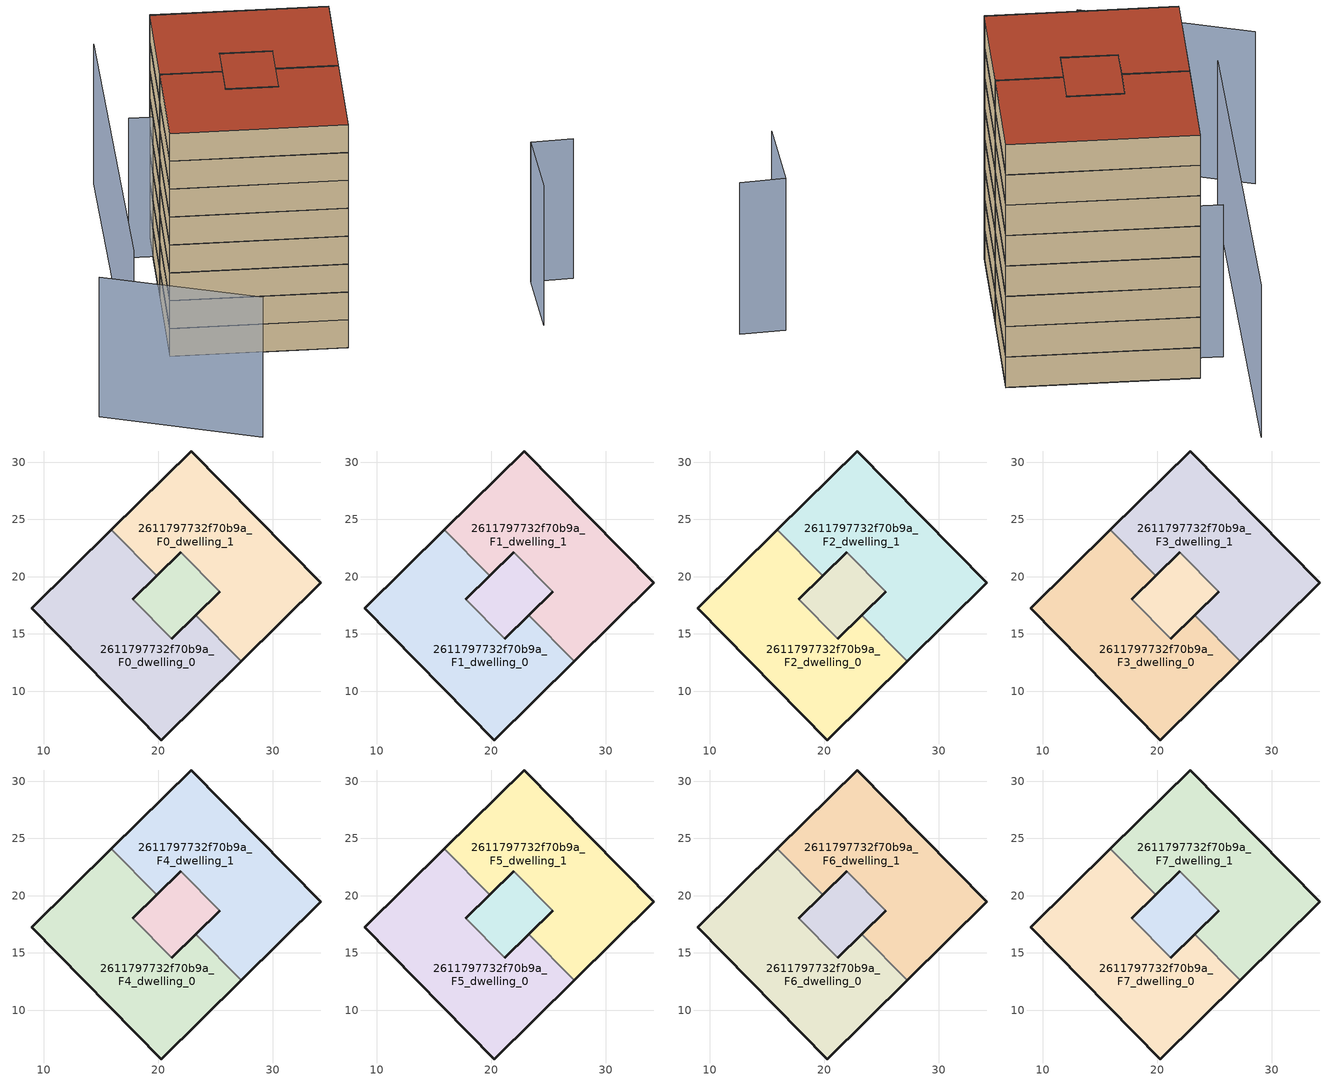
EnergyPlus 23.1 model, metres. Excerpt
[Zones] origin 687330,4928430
2611797732f70b9a_F0_dwelling_0
 floor ground (EU_floor_Construction): 27.23,12.61 23.26,16.63 21.17,14.57 17.77,18.02 19.86,20.08 15.89,24.11 8.92,17.23 20.25,5.73 z0
 wall outside (EU_wall_Construction): 19.86,20.08 17.77,18.02 / 21.17,14.57 23.26,16.63 / 27.23,12.61 20.25,5.73 8.92,17.23 15.89,24.11 z0:3
 wall to 2611797732f70b9a_F0_dwelling_1 (EU_wall_Construction): 15.89,24.11 19.86,20.08 / 23.26,16.63 27.23,12.61 z0:3
 wall to 2611797732f70b9a_F0_circulation (EU_wall_Construction): 17.77,18.02 21.17,14.57 z0:3
2611797732f70b9a_F0_dwelling_1
 floor ground (EU_floor_Construction): 34.2,19.49 22.87,30.98 15.89,24.11 19.86,20.08 21.95,22.14 25.35,18.7 23.26,16.63 27.23,12.61 z0
 wall outside (EU_wall_Construction): 23.26,16.63 25.35,18.7 / 21.95,22.14 19.86,20.08 / 15.89,24.11 22.87,30.98 34.2,19.49 27.23,12.61 z0:3
 wall to 2611797732f70b9a_F0_circulation (EU_wall_Construction): 25.35,18.7 21.95,22.14 z0:3
2611797732f70b9a_F0_circulation
 floor ground (EU_floor_Construction): 25.35,18.7 21.95,22.14 17.77,18.02 21.17,14.57 z0
 wall outside (EU_wall_Construction): 17.77,18.02 21.95,22.14 / 25.35,18.7 21.17,14.57 z0:3
2611797732f70b9a_F1_dwelling_0
 floor to 2611797732f70b9a_F0_dwelling_0 (EU_floor_Construction): 27.23,12.61 23.26,16.63 21.17,14.57 17.77,18.02 19.86,20.08 15.89,24.11 8.92,17.23 20.25,5.73 z3
 wall outside (EU_wall_Construction): 19.86,20.08 17.77,18.02 / 21.17,14.57 23.26,16.63 / 27.23,12.61 20.25,5.73 8.92,17.23 15.89,24.11 z3:6
 wall to 2611797732f70b9a_F1_dwelling_1 (EU_wall_Construction): 15.89,24.11 19.86,20.08 / 23.26,16.63 27.23,12.61 z3:6
 wall to 2611797732f70b9a_F1_circulation (EU_wall_Construction): 17.77,18.02 21.17,14.57 z3:6
2611797732f70b9a_F1_dwelling_1
 floor to 2611797732f70b9a_F0_dwelling_1 (EU_floor_Construction): 34.2,19.49 22.87,30.98 15.89,24.11 19.86,20.08 21.95,22.14 25.35,18.7 23.26,16.63 27.23,12.61 z3
 wall outside (EU_wall_Construction): 23.26,16.63 25.35,18.7 / 21.95,22.14 19.86,20.08 / 15.89,24.11 22.87,30.98 34.2,19.49 27.23,12.61 z3:6
 wall to 2611797732f70b9a_F1_circulation (EU_wall_Construction): 25.35,18.7 21.95,22.14 z3:6
2611797732f70b9a_F1_circulation
 floor to 2611797732f70b9a_F0_circulation (EU_floor_Construction): 25.35,18.7 21.95,22.14 17.77,18.02 21.17,14.57 z3
 wall outside (EU_wall_Construction): 17.77,18.02 21.95,22.14 / 25.35,18.7 21.17,14.57 z3:6
2611797732f70b9a_F2_dwelling_0
 floor to 2611797732f70b9a_F1_dwelling_0 (EU_floor_Construction): 27.23,12.61 23.26,16.63 21.17,14.57 17.77,18.02 19.86,20.08 15.89,24.11 8.92,17.23 20.25,5.73 z6
 wall outside (EU_wall_Construction): 19.86,20.08 17.77,18.02 / 21.17,14.57 23.26,16.63 / 27.23,12.61 20.25,5.73 8.92,17.23 15.89,24.11 z6:9
 wall to 2611797732f70b9a_F2_dwelling_1 (EU_wall_Construction): 15.89,24.11 19.86,20.08 / 23.26,16.63 27.23,12.61 z6:9
 wall to 2611797732f70b9a_F2_circulation (EU_wall_Construction): 17.77,18.02 21.17,14.57 z6:9
2611797732f70b9a_F2_dwelling_1
 floor to 2611797732f70b9a_F1_dwelling_1 (EU_floor_Construction): 34.2,19.49 22.87,30.98 15.89,24.11 19.86,20.08 21.95,22.14 25.35,18.7 23.26,16.63 27.23,12.61 z6
 wall outside (EU_wall_Construction): 23.26,16.63 25.35,18.7 / 21.95,22.14 19.86,20.08 / 15.89,24.11 22.87,30.98 34.2,19.49 27.23,12.61 z6:9
 wall to 2611797732f70b9a_F2_circulation (EU_wall_Construction): 25.35,18.7 21.95,22.14 z6:9
2611797732f70b9a_F2_circulation
 floor to 2611797732f70b9a_F1_circulation (EU_floor_Construction): 25.35,18.7 21.95,22.14 17.77,18.02 21.17,14.57 z6
 wall outside (EU_wall_Construction): 17.77,18.02 21.95,22.14 / 25.35,18.7 21.17,14.57 z6:9
2611797732f70b9a_F3_dwelling_0
 floor to 2611797732f70b9a_F2_dwelling_0 (EU_floor_Construction): 27.23,12.61 23.26,16.63 21.17,14.57 17.77,18.02 19.86,20.08 15.89,24.11 8.92,17.23 20.25,5.73 z9
 wall outside (EU_wall_Construction): 19.86,20.08 17.77,18.02 / 21.17,14.57 23.26,16.63 / 27.23,12.61 20.25,5.73 8.92,17.23 15.89,24.11 z9:12
 wall to 2611797732f70b9a_F3_dwelling_1 (EU_wall_Construction): 15.89,24.11 19.86,20.08 / 23.26,16.63 27.23,12.61 z9:12
 wall to 2611797732f70b9a_F3_circulation (EU_wall_Construction): 17.77,18.02 21.17,14.57 z9:12
2611797732f70b9a_F3_dwelling_1
 floor to 2611797732f70b9a_F2_dwelling_1 (EU_floor_Construction): 34.2,19.49 22.87,30.98 15.89,24.11 19.86,20.08 21.95,22.14 25.35,18.7 23.26,16.63 27.23,12.61 z9
 wall outside (EU_wall_Construction): 23.26,16.63 25.35,18.7 / 21.95,22.14 19.86,20.08 / 15.89,24.11 22.87,30.98 34.2,19.49 27.23,12.61 z9:12
 wall to 2611797732f70b9a_F3_circulation (EU_wall_Construction): 25.35,18.7 21.95,22.14 z9:12
2611797732f70b9a_F3_circulation
 floor to 2611797732f70b9a_F2_circulation (EU_floor_Construction): 25.35,18.7 21.95,22.14 17.77,18.02 21.17,14.57 z9
 wall outside (EU_wall_Construction): 17.77,18.02 21.95,22.14 / 25.35,18.7 21.17,14.57 z9:12
2611797732f70b9a_F4_dwelling_0
 floor to 2611797732f70b9a_F3_dwelling_0 (EU_floor_Construction): 27.23,12.61 23.26,16.63 21.17,14.57 17.77,18.02 19.86,20.08 15.89,24.11 8.92,17.23 20.25,5.73 z12
 wall outside (EU_wall_Construction): 19.86,20.08 17.77,18.02 / 21.17,14.57 23.26,16.63 / 27.23,12.61 20.25,5.73 8.92,17.23 15.89,24.11 z12:15
 wall to 2611797732f70b9a_F4_dwelling_1 (EU_wall_Construction): 15.89,24.11 19.86,20.08 / 23.26,16.63 27.23,12.61 z12:15
 wall to 2611797732f70b9a_F4_circulation (EU_wall_Construction): 17.77,18.02 21.17,14.57 z12:15
2611797732f70b9a_F4_dwelling_1
 floor to 2611797732f70b9a_F3_dwelling_1 (EU_floor_Construction): 34.2,19.49 22.87,30.98 15.89,24.11 19.86,20.08 21.95,22.14 25.35,18.7 23.26,16.63 27.23,12.61 z12
 wall outside (EU_wall_Construction): 23.26,16.63 25.35,18.7 / 21.95,22.14 19.86,20.08 / 15.89,24.11 22.87,30.98 34.2,19.49 27.23,12.61 z12:15
 wall to 2611797732f70b9a_F4_circulation (EU_wall_Construction): 25.35,18.7 21.95,22.14 z12:15
2611797732f70b9a_F4_circulation
 floor to 2611797732f70b9a_F3_circulation (EU_floor_Construction): 25.35,18.7 21.95,22.14 17.77,18.02 21.17,14.57 z12
 wall outside (EU_wall_Construction): 17.77,18.02 21.95,22.14 / 25.35,18.7 21.17,14.57 z12:15
2611797732f70b9a_F5_dwelling_0
 floor to 2611797732f70b9a_F4_dwelling_0 (EU_floor_Construction): 27.23,12.61 23.26,16.63 21.17,14.57 17.77,18.02 19.86,20.08 15.89,24.11 8.92,17.23 20.25,5.73 z15
 wall outside (EU_wall_Construction): 19.86,20.08 17.77,18.02 / 21.17,14.57 23.26,16.63 / 27.23,12.61 20.25,5.73 8.92,17.23 15.89,24.11 z15:18
 wall to 2611797732f70b9a_F5_dwelling_1 (EU_wall_Construction): 15.89,24.11 19.86,20.08 / 23.26,16.63 27.23,12.61 z15:18
 wall to 2611797732f70b9a_F5_circulation (EU_wall_Construction): 17.77,18.02 21.17,14.57 z15:18
2611797732f70b9a_F5_dwelling_1
 floor to 2611797732f70b9a_F4_dwelling_1 (EU_floor_Construction): 34.2,19.49 22.87,30.98 15.89,24.11 19.86,20.08 21.95,22.14 25.35,18.7 23.26,16.63 27.23,12.61 z15
 wall outside (EU_wall_Construction): 23.26,16.63 25.35,18.7 / 21.95,22.14 19.86,20.08 / 15.89,24.11 22.87,30.98 34.2,19.49 27.23,12.61 z15:18
 wall to 2611797732f70b9a_F5_circulation (EU_wall_Construction): 25.35,18.7 21.95,22.14 z15:18
2611797732f70b9a_F5_circulation
 floor to 2611797732f70b9a_F4_circulation (EU_floor_Construction): 25.35,18.7 21.95,22.14 17.77,18.02 21.17,14.57 z15
 wall outside (EU_wall_Construction): 17.77,18.02 21.95,22.14 / 25.35,18.7 21.17,14.57 z15:18
2611797732f70b9a_F6_dwelling_0
 floor to 2611797732f70b9a_F5_dwelling_0 (EU_floor_Construction): 27.23,12.61 23.26,16.63 21.17,14.57 17.77,18.02 19.86,20.08 15.89,24.11 8.92,17.23 20.25,5.73 z18
 wall outside (EU_wall_Construction): 19.86,20.08 17.77,18.02 / 21.17,14.57 23.26,16.63 / 27.23,12.61 20.25,5.73 8.92,17.23 15.89,24.11 z18:21
 wall to 2611797732f70b9a_F6_dwelling_1 (EU_wall_Construction): 15.89,24.11 19.86,20.08 / 23.26,16.63 27.23,12.61 z18:21
 wall to 2611797732f70b9a_F6_circulation (EU_wall_Construction): 17.77,18.02 21.17,14.57 z18:21
2611797732f70b9a_F6_dwelling_1
 floor to 2611797732f70b9a_F5_dwelling_1 (EU_floor_Construction): 34.2,19.49 22.87,30.98 15.89,24.11 19.86,20.08 21.95,22.14 25.35,18.7 23.26,16.63 27.23,12.61 z18
 wall outside (EU_wall_Construction): 23.26,16.63 25.35,18.7 / 21.95,22.14 19.86,20.08 / 15.89,24.11 22.87,30.98 34.2,19.49 27.23,12.61 z18:21
 wall to 2611797732f70b9a_F6_circulation (EU_wall_Construction): 25.35,18.7 21.95,22.14 z18:21
2611797732f70b9a_F6_circulation
 floor to 2611797732f70b9a_F5_circulation (EU_floor_Construction): 25.35,18.7 21.95,22.14 17.77,18.02 21.17,14.57 z18
 wall outside (EU_wall_Construction): 17.77,18.02 21.95,22.14 / 25.35,18.7 21.17,14.57 z18:21
2611797732f70b9a_F7_dwelling_0
 floor to 2611797732f70b9a_F6_dwelling_0 (EU_floor_Construction): 27.23,12.61 23.26,16.63 21.17,14.57 17.77,18.02 19.86,20.08 15.89,24.11 8.92,17.23 20.25,5.73 z21
 wall outside (EU_wall_Construction): 19.86,20.08 17.77,18.02 / 21.17,14.57 23.26,16.63 / 27.23,12.61 20.25,5.73 8.92,17.23 15.89,24.11 z21:24
 wall to 2611797732f70b9a_F7_dwelling_1 (EU_wall_Construction): 15.89,24.11 19.86,20.08 / 23.26,16.63 27.23,12.61 z21:24
 wall to 2611797732f70b9a_F7_circulation (EU_wall_Construction): 17.77,18.02 21.17,14.57 z21:24
 roof outside (EU_roof_Construction): 19.86,20.08 17.77,18.02 21.17,14.57 23.26,16.63 27.23,12.61 20.25,5.73 8.92,17.23 15.89,24.11 z24
2611797732f70b9a_F7_dwelling_1
 floor to 2611797732f70b9a_F6_dwelling_1 (EU_floor_Construction): 34.2,19.49 22.87,30.98 15.89,24.11 19.86,20.08 21.95,22.14 25.35,18.7 23.26,16.63 27.23,12.61 z21
 wall outside (EU_wall_Construction): 23.26,16.63 25.35,18.7 / 21.95,22.14 19.86,20.08 / 15.89,24.11 22.87,30.98 34.2,19.49 27.23,12.61 z21:24
 wall to 2611797732f70b9a_F7_circulation (EU_wall_Construction): 25.35,18.7 21.95,22.14 z21:24
 roof outside (EU_roof_Construction): 22.87,30.98 34.2,19.49 27.23,12.61 23.26,16.63 25.35,18.7 21.95,22.14 19.86,20.08 15.89,24.11 z24
2611797732f70b9a_F7_circulation
 floor to 2611797732f70b9a_F6_circulation (EU_floor_Construction): 25.35,18.7 21.95,22.14 17.77,18.02 21.17,14.57 z21
 wall outside (EU_wall_Construction): 17.77,18.02 21.95,22.14 / 25.35,18.7 21.17,14.57 z21:24
 roof outside (EU_roof_Construction): 21.95,22.14 25.35,18.7 21.17,14.57 17.77,18.02 z24
shading: 34.3,-5.48 39.06,-0.08 / 39.06,-0.08 41.95,-2.62 / 30.48,18.85 19.17,30.41 / -2.7,15.85 4.05,2.36 / 26.56,40.53 2.63,16.24 z0:15
[Building]
EU S2 Campaign: North Axis=0; Terrain=City; Solar Distribution=FullExterior
[Site:Location]
Bologna: Latitude=44.5; Longitude=11.25; Time Zone=1; Elevation=37
[SizingPeriod:WeatherFileDays]
AnnualSizingPeriod: Begin Month=1; Begin Day of Month=1; End Month=12; End Day of Month=31; Day of Week for Start Day=Monday; Use Weather File Daylight Saving Period=No; Use Weather File Rain and Snow Indicators=No
[MATERIAL]
EU_InternalMass_Material: Roughness=MediumRough; Thickness=0.1; Conductivity=1; Density=1800; Specific Heat=900; Thermal Absorptance=0.9; Solar Absorptance=0.7; Visible Absorptance=0.7
[MATERIAL:NOMASS] Roughness=MediumRough; Thermal Absorptance=0.9; Solar Absorptance=0.7; Visible Absorptance=0.7
Name | Thermal Resistance
EU_wall_NoMass | 0.905828
EU_roof_NoMass | 0.37593
EU_floor_NoMass | 0.67114
[CONSTRUCTION]
EU_wall_Construction: EU_wall_NoMass
EU_roof_Construction: EU_roof_NoMass
EU_floor_Construction: EU_floor_NoMass
EU_InternalMass_Construction: EU_InternalMass_Material
[ZONE] Type=1; Multiplier=1; Ceiling Height=autocalculate; Floor Area=autocalculate; Part of Total Floor Area=Yes
Name | Volume
2611797732f70b9a_F0_dwelling_0 | 431.844
2611797732f70b9a_F1_dwelling_0; 2611797732f70b9a_F2_dwelling_0; 2611797732f70b9a_F3_dwelling_0; 2611797732f70b9a_F4_dwelling_0; 2611797732f70b9a_F5_dwelling_0; 2611797732f70b9a_F6_dwelling_0; 2611797732f70b9a_F7_dwelling_0 | 431.842
2611797732f70b9a_F0_dwelling_1 | 431.86
2611797732f70b9a_F1_dwelling_1; 2611797732f70b9a_F2_dwelling_1; 2611797732f70b9a_F3_dwelling_1; 2611797732f70b9a_F4_dwelling_1; 2611797732f70b9a_F5_dwelling_1; 2611797732f70b9a_F6_dwelling_1; 2611797732f70b9a_F7_dwelling_1 | 431.861
2611797732f70b9a_F0_circulation; 2611797732f70b9a_F1_circulation; 2611797732f70b9a_F2_circulation; 2611797732f70b9a_F3_circulation; 2611797732f70b9a_F4_circulation; 2611797732f70b9a_F5_circulation; 2611797732f70b9a_F6_circulation; 2611797732f70b9a_F7_circulation | 85.418
[INTERNALMASS] Construction=EU_InternalMass_Construction; Surface Area=143.945
Name | Zone or ZoneList
2611797732f70b9a_F0_dwelling_0_EU_InternalMass | 2611797732f70b9a_F0_dwelling_0
2611797732f70b9a_F0_dwelling_1_EU_InternalMass | 2611797732f70b9a_F0_dwelling_1
2611797732f70b9a_F1_dwelling_0_EU_InternalMass | 2611797732f70b9a_F1_dwelling_0
2611797732f70b9a_F1_dwelling_1_EU_InternalMass | 2611797732f70b9a_F1_dwelling_1
2611797732f70b9a_F2_dwelling_0_EU_InternalMass | 2611797732f70b9a_F2_dwelling_0
2611797732f70b9a_F2_dwelling_1_EU_InternalMass | 2611797732f70b9a_F2_dwelling_1
2611797732f70b9a_F3_dwelling_0_EU_InternalMass | 2611797732f70b9a_F3_dwelling_0
2611797732f70b9a_F3_dwelling_1_EU_InternalMass | 2611797732f70b9a_F3_dwelling_1
2611797732f70b9a_F4_dwelling_0_EU_InternalMass | 2611797732f70b9a_F4_dwelling_0
2611797732f70b9a_F4_dwelling_1_EU_InternalMass | 2611797732f70b9a_F4_dwelling_1
2611797732f70b9a_F5_dwelling_0_EU_InternalMass | 2611797732f70b9a_F5_dwelling_0
2611797732f70b9a_F5_dwelling_1_EU_InternalMass | 2611797732f70b9a_F5_dwelling_1
2611797732f70b9a_F6_dwelling_0_EU_InternalMass | 2611797732f70b9a_F6_dwelling_0
2611797732f70b9a_F6_dwelling_1_EU_InternalMass | 2611797732f70b9a_F6_dwelling_1
2611797732f70b9a_F7_dwelling_0_EU_InternalMass | 2611797732f70b9a_F7_dwelling_0
2611797732f70b9a_F7_dwelling_1_EU_InternalMass | 2611797732f70b9a_F7_dwelling_1
[OTHEREQUIPMENT] Fuel Type=Electricity; Design Level Calculation Method=Watts/Area; Power per Zone Floor Area=1; Fraction Latent=0; Fraction Radiant=0; Fraction Lost=0; Carbon Dioxide Generation Rate=0; EndUse Subcategory=EU_Step8_InternalGains
Name | Zone or ZoneList or Space or SpaceList | Schedule
EU_Step8_InternalGain_2611797732f70b9a_F0_dwelling_0_f000 | 2611797732f70b9a_F0_dwelling_0 | EU_Step8_GainSchedule_2611797732f70b9a_F0_dwelling_0_f000
EU_Step8_InternalGain_2611797732f70b9a_F0_dwelling_1_f000 | 2611797732f70b9a_F0_dwelling_1 | EU_Step8_GainSchedule_2611797732f70b9a_F0_dwelling_1_f000
EU_Step8_InternalGain_2611797732f70b9a_F1_dwelling_0_f000 | 2611797732f70b9a_F1_dwelling_0 | EU_Step8_GainSchedule_2611797732f70b9a_F1_dwelling_0_f000
EU_Step8_InternalGain_2611797732f70b9a_F1_dwelling_1_f000 | 2611797732f70b9a_F1_dwelling_1 | EU_Step8_GainSchedule_2611797732f70b9a_F1_dwelling_1_f000
EU_Step8_InternalGain_2611797732f70b9a_F2_dwelling_0_f000 | 2611797732f70b9a_F2_dwelling_0 | EU_Step8_GainSchedule_2611797732f70b9a_F2_dwelling_0_f000
EU_Step8_InternalGain_2611797732f70b9a_F2_dwelling_1_f000 | 2611797732f70b9a_F2_dwelling_1 | EU_Step8_GainSchedule_2611797732f70b9a_F2_dwelling_1_f000
EU_Step8_InternalGain_2611797732f70b9a_F3_dwelling_0_f000 | 2611797732f70b9a_F3_dwelling_0 | EU_Step8_GainSchedule_2611797732f70b9a_F3_dwelling_0_f000
EU_Step8_InternalGain_2611797732f70b9a_F3_dwelling_1_f000 | 2611797732f70b9a_F3_dwelling_1 | EU_Step8_GainSchedule_2611797732f70b9a_F3_dwelling_1_f000
EU_Step8_InternalGain_2611797732f70b9a_F4_dwelling_0_f000 | 2611797732f70b9a_F4_dwelling_0 | EU_Step8_GainSchedule_2611797732f70b9a_F4_dwelling_0_f000
EU_Step8_InternalGain_2611797732f70b9a_F4_dwelling_1_f000 | 2611797732f70b9a_F4_dwelling_1 | EU_Step8_GainSchedule_2611797732f70b9a_F4_dwelling_1_f000
EU_Step8_InternalGain_2611797732f70b9a_F5_dwelling_0_f000 | 2611797732f70b9a_F5_dwelling_0 | EU_Step8_GainSchedule_2611797732f70b9a_F5_dwelling_0_f000
EU_Step8_InternalGain_2611797732f70b9a_F5_dwelling_1_f000 | 2611797732f70b9a_F5_dwelling_1 | EU_Step8_GainSchedule_2611797732f70b9a_F5_dwelling_1_f000
EU_Step8_InternalGain_2611797732f70b9a_F6_dwelling_0_f000 | 2611797732f70b9a_F6_dwelling_0 | EU_Step8_GainSchedule_2611797732f70b9a_F6_dwelling_0_f000
EU_Step8_InternalGain_2611797732f70b9a_F6_dwelling_1_f000 | 2611797732f70b9a_F6_dwelling_1 | EU_Step8_GainSchedule_2611797732f70b9a_F6_dwelling_1_f000
EU_Step8_InternalGain_2611797732f70b9a_F7_dwelling_0_f000 | 2611797732f70b9a_F7_dwelling_0 | EU_Step8_GainSchedule_2611797732f70b9a_F7_dwelling_0_f000
EU_Step8_InternalGain_2611797732f70b9a_F7_dwelling_1_f000 | 2611797732f70b9a_F7_dwelling_1 | EU_Step8_GainSchedule_2611797732f70b9a_F7_dwelling_1_f000
[ZONEINFILTRATION:DESIGNFLOWRATE] Schedule=EU_AlwaysOn; Design Flow Rate Calculation Method=Flow/Area; Flow Rate per Floor Area=0.0005; Constant Term Coefficient=1; Temperature Term Coefficient=0; Velocity Term Coefficient=0; Velocity Squared Term Coefficient=0
Name | Zone or ZoneList or Space or SpaceList
EU_Circulation_Infiltration_2611797732f70b9a_F0_circulation | 2611797732f70b9a_F0_circulation
EU_Circulation_Infiltration_2611797732f70b9a_F1_circulation | 2611797732f70b9a_F1_circulation
EU_Circulation_Infiltration_2611797732f70b9a_F2_circulation | 2611797732f70b9a_F2_circulation
EU_Circulation_Infiltration_2611797732f70b9a_F3_circulation | 2611797732f70b9a_F3_circulation
EU_Circulation_Infiltration_2611797732f70b9a_F4_circulation | 2611797732f70b9a_F4_circulation
EU_Circulation_Infiltration_2611797732f70b9a_F5_circulation | 2611797732f70b9a_F5_circulation
EU_Circulation_Infiltration_2611797732f70b9a_F6_circulation | 2611797732f70b9a_F6_circulation
EU_Circulation_Infiltration_2611797732f70b9a_F7_circulation | 2611797732f70b9a_F7_circulation
[ZONEVENTILATION:DESIGNFLOWRATE] Schedule=EU_AlwaysOn; Design Flow Rate Calculation Method=AirChanges/Hour; Air Changes per Hour=0.73129; Ventilation Type=Natural; Fan Pressure Rise=0; Fan Total Efficiency=1; Constant Term Coefficient=1; Temperature Term Coefficient=0; Velocity Term Coefficient=0; Velocity Squared Term Coefficient=0; Minimum Indoor Temperature=-100; Maximum Indoor Temperature=100; Delta Temperature=-100; Minimum Outdoor Temperature=-100; Maximum Outdoor Temperature=100; Maximum Wind Speed=40
Name | Zone or ZoneList or Space or SpaceList
EU_ConstantAir_2611797732f70b9a_F0_dwelling_0 | 2611797732f70b9a_F0_dwelling_0
EU_ConstantAir_2611797732f70b9a_F0_dwelling_1 | 2611797732f70b9a_F0_dwelling_1
EU_ConstantAir_2611797732f70b9a_F1_dwelling_0 | 2611797732f70b9a_F1_dwelling_0
EU_ConstantAir_2611797732f70b9a_F1_dwelling_1 | 2611797732f70b9a_F1_dwelling_1
EU_ConstantAir_2611797732f70b9a_F2_dwelling_0 | 2611797732f70b9a_F2_dwelling_0
EU_ConstantAir_2611797732f70b9a_F2_dwelling_1 | 2611797732f70b9a_F2_dwelling_1
EU_ConstantAir_2611797732f70b9a_F3_dwelling_0 | 2611797732f70b9a_F3_dwelling_0
EU_ConstantAir_2611797732f70b9a_F3_dwelling_1 | 2611797732f70b9a_F3_dwelling_1
EU_ConstantAir_2611797732f70b9a_F4_dwelling_0 | 2611797732f70b9a_F4_dwelling_0
EU_ConstantAir_2611797732f70b9a_F4_dwelling_1 | 2611797732f70b9a_F4_dwelling_1
EU_ConstantAir_2611797732f70b9a_F5_dwelling_0 | 2611797732f70b9a_F5_dwelling_0
EU_ConstantAir_2611797732f70b9a_F5_dwelling_1 | 2611797732f70b9a_F5_dwelling_1
EU_ConstantAir_2611797732f70b9a_F6_dwelling_0 | 2611797732f70b9a_F6_dwelling_0
EU_ConstantAir_2611797732f70b9a_F6_dwelling_1 | 2611797732f70b9a_F6_dwelling_1
EU_ConstantAir_2611797732f70b9a_F7_dwelling_0 | 2611797732f70b9a_F7_dwelling_0
EU_ConstantAir_2611797732f70b9a_F7_dwelling_1 | 2611797732f70b9a_F7_dwelling_1
[HVACTEMPLATE:THERMOSTAT] Constant Heating Setpoint=20; Constant Cooling Setpoint=50
EU_HeatOnly_2611797732f70b9a_F0_dwelling_0; EU_HeatOnly_2611797732f70b9a_F0_dwelling_1; EU_HeatOnly_2611797732f70b9a_F1_dwelling_0; EU_HeatOnly_2611797732f70b9a_F1_dwelling_1; EU_HeatOnly_2611797732f70b9a_F2_dwelling_0; EU_HeatOnly_2611797732f70b9a_F2_dwelling_1; EU_HeatOnly_2611797732f70b9a_F3_dwelling_0; EU_HeatOnly_2611797732f70b9a_F3_dwelling_1; EU_HeatOnly_2611797732f70b9a_F4_dwelling_0; EU_HeatOnly_2611797732f70b9a_F4_dwelling_1; EU_HeatOnly_2611797732f70b9a_F5_dwelling_0; EU_HeatOnly_2611797732f70b9a_F5_dwelling_1; EU_HeatOnly_2611797732f70b9a_F6_dwelling_0; EU_HeatOnly_2611797732f70b9a_F6_dwelling_1; EU_HeatOnly_2611797732f70b9a_F7_dwelling_0; EU_HeatOnly_2611797732f70b9a_F7_dwelling_1
[HVACTEMPLATE:ZONE:IDEALLOADSAIRSYSTEM] System Availability Schedule=EU_AlwaysOn; Maximum Heating Supply Air Temperature=50; Minimum Cooling Supply Air Temperature=13; Maximum Heating Supply Air Humidity Ratio=0.0156; Minimum Cooling Supply Air Humidity Ratio=0.0077; Heating Limit=NoLimit; Cooling Limit=NoLimit; Heating Availability Schedule=EU_AlwaysOn; Cooling Availability Schedule=EU_CoolingOff; Dehumidification Control Type=ConstantSensibleHeatRatio; Cooling Sensible Heat Ratio=0.7; Dehumidification Setpoint=60; Humidification Control Type=None; Humidification Setpoint=30; Outdoor Air Method=None; Outdoor Air Flow Rate per Person=0.00944; Outdoor Air Flow Rate per Zone Floor Area=0; Outdoor Air Flow Rate per Zone=0; Demand Controlled Ventilation Type=None; Outdoor Air Economizer Type=NoEconomizer; Heat Recovery Type=None; Sensible Heat Recovery Effectiveness=0.7; Latent Heat Recovery Effectiveness=0.65
Name | Template Thermostat
2611797732f70b9a_F0_dwelling_0 | EU_HeatOnly_2611797732f70b9a_F0_dwelling_0
2611797732f70b9a_F0_dwelling_1 | EU_HeatOnly_2611797732f70b9a_F0_dwelling_1
2611797732f70b9a_F1_dwelling_0 | EU_HeatOnly_2611797732f70b9a_F1_dwelling_0
2611797732f70b9a_F1_dwelling_1 | EU_HeatOnly_2611797732f70b9a_F1_dwelling_1
2611797732f70b9a_F2_dwelling_0 | EU_HeatOnly_2611797732f70b9a_F2_dwelling_0
2611797732f70b9a_F2_dwelling_1 | EU_HeatOnly_2611797732f70b9a_F2_dwelling_1
2611797732f70b9a_F3_dwelling_0 | EU_HeatOnly_2611797732f70b9a_F3_dwelling_0
2611797732f70b9a_F3_dwelling_1 | EU_HeatOnly_2611797732f70b9a_F3_dwelling_1
2611797732f70b9a_F4_dwelling_0 | EU_HeatOnly_2611797732f70b9a_F4_dwelling_0
2611797732f70b9a_F4_dwelling_1 | EU_HeatOnly_2611797732f70b9a_F4_dwelling_1
2611797732f70b9a_F5_dwelling_0 | EU_HeatOnly_2611797732f70b9a_F5_dwelling_0
2611797732f70b9a_F5_dwelling_1 | EU_HeatOnly_2611797732f70b9a_F5_dwelling_1
2611797732f70b9a_F6_dwelling_0 | EU_HeatOnly_2611797732f70b9a_F6_dwelling_0
2611797732f70b9a_F6_dwelling_1 | EU_HeatOnly_2611797732f70b9a_F6_dwelling_1
2611797732f70b9a_F7_dwelling_0 | EU_HeatOnly_2611797732f70b9a_F7_dwelling_0
2611797732f70b9a_F7_dwelling_1 | EU_HeatOnly_2611797732f70b9a_F7_dwelling_1
[SIZING:ZONE] Zone Cooling Design Supply Air Temperature Input Method=SupplyAirTemperature; Zone Cooling Design Supply Air Temperature=13; Zone Heating Design Supply Air Temperature Input Method=SupplyAirTemperature; Zone Heating Design Supply Air Temperature=50; Zone Cooling Design Supply Air Humidity Ratio=0.008; Zone Heating Design Supply Air Humidity Ratio=0.008; Cooling Design Air Flow Method=DesignDay; Cooling Design Air Flow Rate=0; Cooling Minimum Air Flow per Zone Floor Area=0.000762; Cooling Minimum Air Flow=0; Cooling Minimum Air Flow Fraction=0.2; Heating Design Air Flow Method=DesignDay; Heating Design Air Flow Rate=0; Heating Maximum Air Flow per Zone Floor Area=0.002032; Heating Maximum Air Flow=0.141576; Heating Maximum Air Flow Fraction=0.3; Account for Dedicated Outdoor Air System=No; Dedicated Outdoor Air System Control Strategy=NeutralSupplyAir; Dedicated Outdoor Air Low Setpoint Temperature for Design=autosize; Dedicated Outdoor Air High Setpoint Temperature for Design=autosize; Zone Load Sizing Method=Sensible Load Only No Latent Load; Zone Latent Cooling Design Supply Air Humidity Ratio Input Method=HumidityRatioDifference; Zone Cooling Design Supply Air Humidity Ratio Difference=0.005; Zone Latent Heating Design Supply Air Humidity Ratio Input Method=HumidityRatioDifference; Zone Humidification Design Supply Air Humidity Ratio Difference=0.005
2611797732f70b9a_F0_dwelling_0; 2611797732f70b9a_F0_dwelling_1; 2611797732f70b9a_F1_dwelling_0; 2611797732f70b9a_F1_dwelling_1; 2611797732f70b9a_F2_dwelling_0; 2611797732f70b9a_F2_dwelling_1; 2611797732f70b9a_F3_dwelling_0; 2611797732f70b9a_F3_dwelling_1; 2611797732f70b9a_F4_dwelling_0; 2611797732f70b9a_F4_dwelling_1; 2611797732f70b9a_F5_dwelling_0; 2611797732f70b9a_F5_dwelling_1; 2611797732f70b9a_F6_dwelling_0; 2611797732f70b9a_F6_dwelling_1; 2611797732f70b9a_F7_dwelling_0; 2611797732f70b9a_F7_dwelling_1
[SCHEDULE:CONSTANT]
Name | Hourly Value
EU_AlwaysOn | 1
EU_CoolingOff | 0
[SCHEDULE:FILE] Column Number=1; Rows to Skip at Top=0; Number of Hours of Data=8760; Column Separator=Comma; Interpolate to Timestep=No; Minutes per Item=60; Adjust Schedule for Daylight Savings=Yes
Name | File
EU_Step8_GainSchedule_2611797732f70b9a_F0_dwelling_0_f000 | ../../schedules/2611797732f70b9a/2611797732f70b9a_F0_dwelling_0_f000_gain.csv
EU_Step8_GainSchedule_2611797732f70b9a_F0_dwelling_1_f000 | ../../schedules/2611797732f70b9a/2611797732f70b9a_F0_dwelling_1_f000_gain.csv
EU_Step8_GainSchedule_2611797732f70b9a_F1_dwelling_0_f000 | ../../schedules/2611797732f70b9a/2611797732f70b9a_F1_dwelling_0_f000_gain.csv
EU_Step8_GainSchedule_2611797732f70b9a_F1_dwelling_1_f000 | ../../schedules/2611797732f70b9a/2611797732f70b9a_F1_dwelling_1_f000_gain.csv
EU_Step8_GainSchedule_2611797732f70b9a_F2_dwelling_0_f000 | ../../schedules/2611797732f70b9a/2611797732f70b9a_F2_dwelling_0_f000_gain.csv
EU_Step8_GainSchedule_2611797732f70b9a_F2_dwelling_1_f000 | ../../schedules/2611797732f70b9a/2611797732f70b9a_F2_dwelling_1_f000_gain.csv
EU_Step8_GainSchedule_2611797732f70b9a_F3_dwelling_0_f000 | ../../schedules/2611797732f70b9a/2611797732f70b9a_F3_dwelling_0_f000_gain.csv
EU_Step8_GainSchedule_2611797732f70b9a_F3_dwelling_1_f000 | ../../schedules/2611797732f70b9a/2611797732f70b9a_F3_dwelling_1_f000_gain.csv
EU_Step8_GainSchedule_2611797732f70b9a_F4_dwelling_0_f000 | ../../schedules/2611797732f70b9a/2611797732f70b9a_F4_dwelling_0_f000_gain.csv
EU_Step8_GainSchedule_2611797732f70b9a_F4_dwelling_1_f000 | ../../schedules/2611797732f70b9a/2611797732f70b9a_F4_dwelling_1_f000_gain.csv
EU_Step8_GainSchedule_2611797732f70b9a_F5_dwelling_0_f000 | ../../schedules/2611797732f70b9a/2611797732f70b9a_F5_dwelling_0_f000_gain.csv
EU_Step8_GainSchedule_2611797732f70b9a_F5_dwelling_1_f000 | ../../schedules/2611797732f70b9a/2611797732f70b9a_F5_dwelling_1_f000_gain.csv
EU_Step8_GainSchedule_2611797732f70b9a_F6_dwelling_0_f000 | ../../schedules/2611797732f70b9a/2611797732f70b9a_F6_dwelling_0_f000_gain.csv
EU_Step8_GainSchedule_2611797732f70b9a_F6_dwelling_1_f000 | ../../schedules/2611797732f70b9a/2611797732f70b9a_F6_dwelling_1_f000_gain.csv
EU_Step8_GainSchedule_2611797732f70b9a_F7_dwelling_0_f000 | ../../schedules/2611797732f70b9a/2611797732f70b9a_F7_dwelling_0_f000_gain.csv
EU_Step8_GainSchedule_2611797732f70b9a_F7_dwelling_1_f000 | ../../schedules/2611797732f70b9a/2611797732f70b9a_F7_dwelling_1_f000_gain.csv
